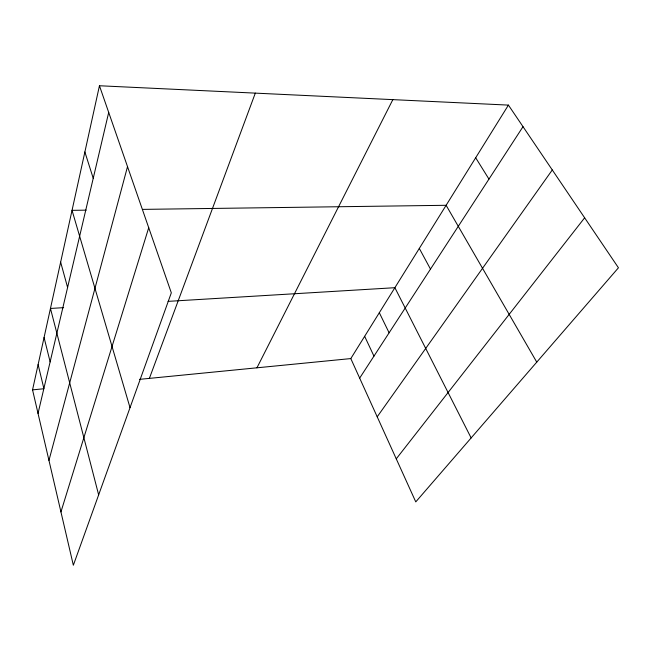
<?xml version="1.0" encoding="UTF-8"?>
<svg xmlns="http://www.w3.org/2000/svg" width="651" height="651" viewBox="0 0 651 651"><rect width="100%" height="100%" fill="white"/><g stroke="black" fill="none" stroke-linecap="round" stroke-linejoin="round"><path stroke-width="0.98" d="M99.448 85.753L171.319 292.828L73.343 565.247L32.55 389.868L99.448 85.753L508.423 105.104L618.45 267.781L415.769 501.888L350.808 358.579L508.423 105.104M38.027 413.434L108.701 112.42M48.955 460.403L127.515 166.623M60.942 511.922L148.721 227.704M149.38 378.386L255.314 93.126M256.95 367.807L392.838 99.636M359.669 378.125L523.013 126.676M377.206 416.819L552.284 169.952M396.256 458.841L584.647 217.8M32.55 389.868L43.568 388.785M139.428 379.362L350.808 358.579M63.635 307.654L50.461 308.452L98.651 494.882M168.072 301.364L394.88 287.701L471.137 437.944M86.176 210.151L72.041 210.346L130.021 407.656M142.707 209.386L446.122 205.293L536.766 362.135M475.678 157.762L488.958 179.098M419.309 248.413L430.49 269.107M379.321 312.724L389.111 332.799M364.658 336.315L373.959 356.121M84.882 151.984L93.231 178.301M60.649 262.15L67.598 287.482M44.073 337.503L50.135 361.875M38.116 364.576L43.877 388.541"/></g></svg>
